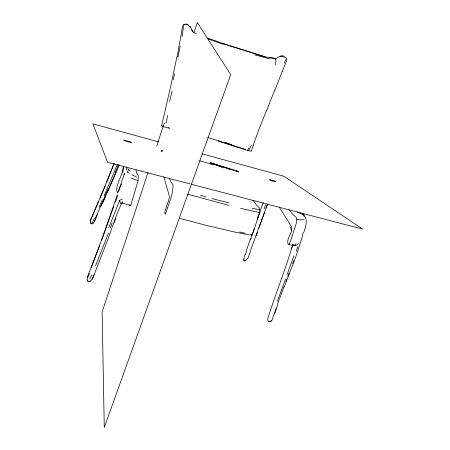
<?xml version="1.0" encoding="UTF-8"?>
<svg xmlns="http://www.w3.org/2000/svg" width="450" height="450" viewBox="0 0 450 450"><rect width="100%" height="100%" fill="white"/><g stroke="black" fill="none" stroke-linecap="round" stroke-linejoin="round"><path stroke-width="0.67" d="M286.515 58.061L286.734 60.649L282.161 71.595M123.553 166.337L122.811 172.322M108.934 236.666L92.604 278.747L90.293 281.222L87.907 281.363L87.193 280.024L87.345 276.964L99.861 245.138M288.934 209.559L292.894 214.537L296.156 217.221L296.814 219.347L296.623 222.159L290.565 240.992L288.996 244.423L288.304 244.53C285.598 238.669 293.214 232.982 291.617 226.963C287.696 220.224 283.196 213.795 279.315 207.017M251.021 234.607L251.376 235.356L251.989 235.226L253.491 231.722L259.459 212.574L259.712 209.734L259.2 207.619L256.399 205.026L253.052 200.16M245.267 260.798L244.564 260.904L243.72 259.993L243.951 257.625L245.267 254.064M126.422 166.961L126.54 170.229M122.265 199.148L119.633 200.379L120.409 203.473L124.492 203.676L130.427 205.554L130.815 205.222L138.077 180.681L138.302 175.669L136.907 173.486L135.928 170.049M236.498 171.703L236.627 170.775L210.364 162.776L221.721 166.922M275.49 59.147L275.563 58.708L279.945 56.222L282.364 55.958M182.098 36.793L183.566 25.701L184.162 24.407L186.069 24.294L188.19 25.183L190.305 26.921M271.232 180.81L269.752 179.691L269.668 180.017M123.159 167.276C122.901 175.871 115.824 182.796 116.859 191.419M97.448 214.644L94.264 221.844L92.925 223.515L92.233 223.836L90.602 223.099L90.321 221.861L90.714 219.803L98.544 201.296M182.689 25.886L177.126 56.886M238.331 171.883L236.627 170.775M173.362 79.701L174.51 73.913M180.219 46.102L177.981 57.111M118.761 191.064C120.459 185.181 122.546 179.308 124.425 173.526L124.127 174.645M176.917 56.801L171.051 84.831L161.657 125.409M162.495 151.301L161.224 151.082L161.409 150.401L162.281 150.604M130.815 142.83L131.001 142.144L123.626 140.006L126.495 141.435L131.237 142.509L131.001 142.144M296.438 251.263L297.495 246.684M167.726 115.627L165.876 123.289M172.097 91.052L169.583 101.509M292.573 245.002C285.412 270.073 275.31 294.233 267.621 319.14L267.975 320.979L269.094 321.3M275.197 64.688C276.907 58.956 275.721 57.454 269.336 57.814M183.746 25.082L183.859 24.216L184.162 24.407M236.976 171.141L237.066 170.809M302.31 235.963L303.39 232.194M303.947 232.014C305.944 226.417 307.918 220.016 303.958 214.763L301.989 213.407L299.554 213.069L297.248 211.989M248.912 147.752L247.607 150.463L251.37 151.228L253.249 145.406M291.577 249.03L292.804 245.042M277.667 304.847L274.753 313.605M250.588 239.333L252.968 232.155M117.585 195.671L115.363 202.219M164.385 122.901L163.176 126.624L161.55 125.736L162.18 125.792M257.389 219.499L260.263 211.388M147.971 172.592L102.127 312.013L104.271 427.5L230.726 74.565L197.325 22.5L194.034 32.507M156.746 145.912L163.322 125.899M118.187 191.818L119.329 188.347L121.416 184.089M247.787 258.812L250.515 251.398M117.27 194.968L103.337 235.08L91.26 267.66M109.142 236.059L112.039 227.531M257.276 219.032L258.457 215.544M245.334 254.548L246.606 250.779M293.856 255.819L287.207 274.354M250.481 238.832L246.493 250.284M276.047 308.678L272.903 317.351M263.149 202.691L260.218 210.932M280.986 294.902L283.944 286.656M253.192 231.502L254.357 228.184M256.084 236.115L257.451 232.206M119.633 200.379L108.832 227.582M108.579 232.841L95.569 265.674M112.252 226.924L113.777 222.649M284.355 63.236L285.626 59.676M282.251 71.438L274.866 90.146M267.362 204.232L250.369 250.909M258.879 228.268L264.707 212.248M292.686 263.582L293.743 260.685M101.616 240.429L113.709 206.584M264.173 208.614L265.601 204.739M266.186 208.159L267.649 204.171M277.425 304.307L279.034 299.936M285.598 278.904L277.386 301.101M287.803 276.429L288.99 273.218M110.306 227.947L112.129 223.048M113.996 222.041L115.588 217.755M253.237 145.311L258.761 129.757L266.535 110.458M285.885 281.554L286.605 279.636M114.086 222.688L115.948 217.806M302.383 236.447L296.28 255.448L284.153 287.218M115.819 217.148L117.456 212.85M274.68 90.169L268.622 105.474M117.692 212.237L121.809 202.899M251.477 144.984L248.715 150.767M279.281 299.306L280.766 295.537M106.83 182.081L114.052 163.541M114.126 163.479L100.035 198.006M116.078 171.9L100.789 206.724M266.67 110.475L268.751 105.469M117.343 164.43L104.119 195.936M127.789 168.626L128.441 169.695L127.333 172.339L129.42 173.121M108.478 188.353L95.226 218.571M105.171 185.991L90.534 220.326M94.303 218.447L91.997 223.481M107.505 192.099L119.278 164.919M102.437 203.546L105.795 195.947M118.609 164.655L115.155 172.507M87.66 277.723L89.556 273.403M92.121 279.259L94.073 274.832M102.431 199.732L99.056 207.27M94.365 221.344L95.962 217.817M89.747 279.113L91.772 274.702M270.006 321.412L271.564 320.85L273.139 317.874M161.196 151.234L161.37 150.581M288.996 244.423L293.406 245.722L292.146 244.018L294.609 245.509L295.965 243.585M246.386 259.627L247.624 258.238M90.293 281.222L88.616 281.492L87.767 281.109L87.193 280.024M121.86 202.911L121.326 203.411L122.754 202.579L122.012 201.487M293.327 245.362L295.599 245.632L298.389 243.703M117.45 192.487L118.62 191.745M246.066 260.724L244.226 260.662M87.249 280.373L87.559 280.209M271.564 320.85L269.421 321.84L268.284 321.334M280.097 56.34L282.471 55.946L284.304 56.199M303.654 219.645L300.212 219.864L296.814 219.347M92.233 223.836L91.536 223.864L90.934 223.144M92.407 223.515L92.925 223.515M243.72 259.993L244.356 260.274M162.388 150.834L161.409 150.401M269.752 179.691L273.898 180.675L275.681 181.671L271.238 180.771M282.555 56.779L285.936 57.347M169.898 128.306L163.176 126.624M294.609 245.509L295.599 245.632M236.852 171.641L238.337 171.844M244.901 149.192L245.52 149.276M259.712 209.734L252.315 208.344M129.043 204.879L130.815 205.222M249.407 234.939L233.201 231.727L209.807 226.142M259.459 212.574L240.452 208.294M239.642 232.02L245.154 233.213M269.342 58.759L254.599 54.821M209.323 226.176L179.826 218.391M211.899 198.529L229.123 202.961M228.853 205.341L187.374 194.136M275.636 58.899L264.836 56.739L222.638 43.566M189.743 183.836L107.623 162.326L92.886 123.851L158.586 141.879M191.104 184.196L362.807 229.174L283.894 176.265L201.938 153.776M211.101 163.654L216.681 165.195L223.47 167.861M207.793 137.441L230.085 144.585M200.469 195.283L206.196 196.937M243.219 148.697L244.339 149.023M264.926 56.801L228.251 45.276L207.619 38.059M210.364 162.776L238.078 171.754M199.592 160.718L212.434 164.514M218.289 141.075L247.607 150.463M230.642 144.754L239.799 147.594M138.077 180.681L130.703 177.896M240.435 147.803L242.977 148.635M168.204 127.676L168.823 127.884M250.144 234.613L251.989 235.226M225.793 142.869L230.181 144.36M207.838 38.891L223.104 44.336M225.36 142.301L233.584 145.839M185.934 23.872L187.959 24.671M300.656 213.429L302.563 214.228L304.161 216.461M230.709 144.585L232.307 145.26M225.444 167.501L229.562 169.515M131.996 174.769L136.547 177.024M195.097 33.148L196.228 33.761M128.441 169.695L130.286 171.118M194.501 33.098L192.521 31.438L191.481 29.779M244.013 260.263L244.564 260.904M90.321 221.861L90.754 222.474M190.08 26.398L192.943 31.444M169.605 178.864L171.084 182.391L173.002 184.691C173.329 194.681 168.368 204.334 165.566 213.857L165.094 214.166L164.824 212.394L165.122 210.769L168.727 200.002L169.47 196.599L163.845 176.692M290.559 227.07L291.341 230.462M117.315 191.672L117.456 193.388"/></g></svg>
